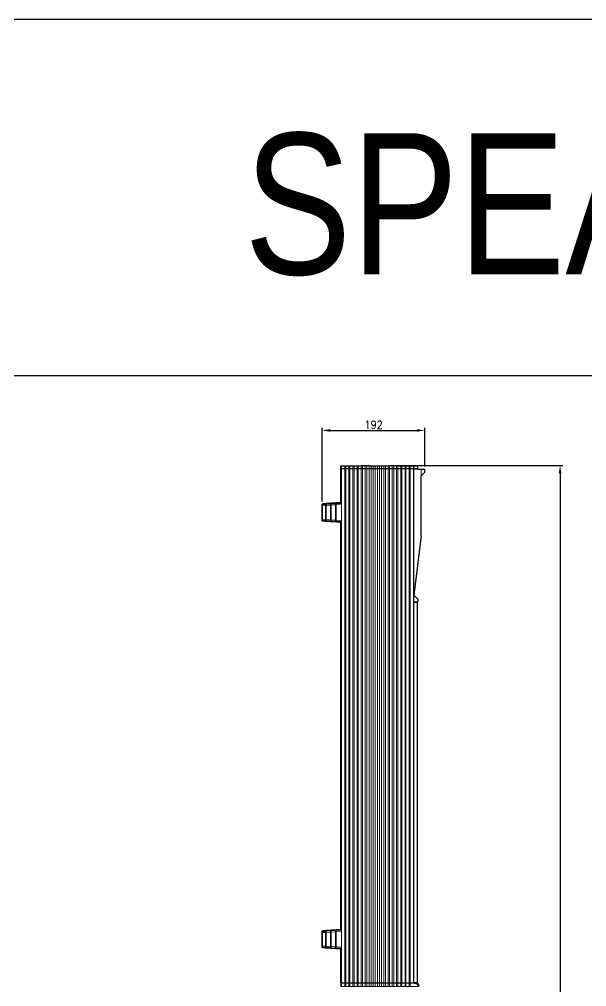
# Model space of a CAD drawing. Header units: millimetres. Extents: x 208114 to 212367, y 170574 to 176275.
# Drawn here: x 209177 to 210241, y 174462 to 176275 of the extents above; entities that cross this region are included whole.
import ezdxf

# ---------------------------------------------------------------- set-up
doc = ezdxf.new("R2010")
doc.units = ezdxf.units.MM
doc.header["$LTSCALE"] = 10
doc.header["$PDMODE"] = 3
doc.header["$PDSIZE"] = 10
doc.linetypes.add('DASH_CENTER', pattern=[36, 24, -3, 6, -3])
for name, color, linetype in [('1', 7, 'DASH_CENTER'), ('3', 3, 'Continuous'), ('4', 4, 'Continuous')]:
    doc.layers.add(name, color=color, linetype=linetype)
doc.layers.add('标注', color=251, linetype='Continuous', lineweight=9)
doc.styles.add('ROMANS', font='romans.shx', dxfattribs={"width": 0.9, "bigfont": 'whgtxt.shx'})
doc.styles.add('SIMPLEX', font='simplex.shx', dxfattribs={"width": 0.85})
doc.dimstyles.new('아름텍', dxfattribs={"dimscale": 5, "dimtxt": 3, "dimasz": 3, "dimexe": 1, "dimexo": 1, "dimtad": 1, "dimdec": 0, "dimdsep": 46, "dimtxsty": 'ROMANS', "dimcen": 0, "dimclrd": 254, "dimclre": 254, "dimclrt": 9, "dimadec": 0, "dimazin": 0, "dimtfac": 1, "dimtdec": 0, "dimtmove": 0, "dimatfit": 3, "dimfxl": 2, "dimarcsym": 0})

# ---------------------------------------------------------------- blocks, each defined once
blk = doc.blocks.new('*D4')
at = {"layer": '3', "color": 254, "lineweight": -2, "transparency": 16777216}
for p, q in [((209745.2, 175371.5), (209745.2, 175509.8)), ((209760.2, 175504.8), (209922.5, 175504.8)), ((209937.5, 175437.5), (209937.5, 175509.8))]:
    blk.add_line(p, q, dxfattribs=at)
at = {"layer": '3', "color": 254, "transparency": 16777216}
for points in [[(209760.2, 175507.3), (209760.2, 175502.3), (209745.2, 175504.8)], [(209922.5, 175507.3), (209922.5, 175502.3), (209937.5, 175504.8)]]:
    blk.add_solid(points, dxfattribs=at)
at = {"layer": 'Defpoints', "color": 0, "transparency": 16777216}
for p in [(209937.5, 175504.8), (209937.5, 175432.5), (209745.2, 175366.5)]:
    blk.add_point(p, dxfattribs=at)
at = {"layer": '3', "color": 9, "transparency": 16777216, "insert": (209841.3, 175515.5), "char_height": 15, "attachment_point": 5, "style": 'ROMANS'}
blk.add_mtext('192', dxfattribs=at)
blk = doc.blocks.new('*D5')
at = {"layer": '3', "color": 254, "lineweight": -2, "transparency": 16777216}
for p, q in [((209886.7, 175439.2), (210195.8, 175439.2)), ((210190.8, 175424.2), (210190.8, 173273.8)), ((210022.3, 173258.8), (210195.8, 173258.8))]:
    blk.add_line(p, q, dxfattribs=at)
at = {"layer": '3', "color": 254, "transparency": 16777216}
for points in [[(210188.3, 175424.2), (210193.3, 175424.2), (210190.8, 175439.2)], [(210188.3, 173273.8), (210193.3, 173273.8), (210190.8, 173258.8)]]:
    blk.add_solid(points, dxfattribs=at)
at = {"layer": 'Defpoints', "color": 0, "transparency": 16777216}
for p in [(209881.7, 175439.2), (210017.3, 173258.8), (210190.8, 173258.8)]:
    blk.add_point(p, dxfattribs=at)
at = {"layer": '3', "color": 9, "transparency": 16777216, "insert": (210180.1, 174349), "char_height": 15, "attachment_point": 5, "rotation": 90, "style": 'ROMANS'}
blk.add_mtext('2180', dxfattribs=at)

msp = doc.modelspace()

# ---------------------------------------------------------------- linework, layer by layer
for p, q in [((209780.2, 175433.2), (209780.2, 175438.2)), ((209780.2, 175438.2), (209812.7, 175438.2)), ((209780.2, 175369), (209780.2, 175432.7)), ((209817.9, 175439.2), (209831.7, 175439.2)), ((209833.9, 175438.2), (209831.7, 175439.2)), ((209833.9, 175438.2), (209868.4, 175438.2)), ((209868.4, 175438.2), (209871.2, 175439.2)), ((209871.2, 175439.2), (209881.7, 175439.2)), ((209871.2, 175439.2), (209871.4, 175439.2)), ((209886.3, 175438.2), (209881.7, 175439.2)), ((209886.3, 175438.2), (209924.4, 175438.2)), ((209924.4, 175432.5), (209924.4, 175438.2)), ((209924.4, 175432.5), (209937.5, 175432.5)), ((209930.7, 175419.7), (209937.5, 175426.5)), ((209937.5, 175426.5), (209937.5, 175432.5)), ((209930.7, 175307.5), (209930.7, 175419.7)), ((209745.2, 175335.5), (209745.2, 175366.5)), ((209751.4, 175367), (209745.6, 175367)), ((209751.4, 175367), (209752.5, 175367.6)), ((209760.7, 175367.7), (209752.5, 175367.6)), ((209752.5, 175367.6), (209752.5, 175367.6)), ((209760.7, 175367.7), (209761.7, 175368.3)), ((209760.7, 175367.7), (209760.7, 175367.7)), ((209761.7, 175368.3), (209761.7, 175368.3)), ((209770.2, 175368.3), (209761.7, 175368.3)), ((209771.2, 175368.9), (209770.2, 175368.3)), ((209781.2, 175369), (209771.2, 175368.9)), ((209751.4, 175335), (209745.6, 175335)), ((209751.4, 175335), (209752.5, 175334.3)), ((209760.7, 175334.3), (209752.5, 175334.3)), ((209760.7, 175337.3), (209761.6, 175337.3)), ((209760.7, 175334.3), (209761.7, 175333.7)), ((209770.2, 175333.6), (209761.7, 175333.7)), ((209761.7, 175333.7), (209761.7, 175333.7)), ((209770.2, 175333.6), (209770.2, 175333.7)), ((209771.2, 175333), (209770.2, 175333.6)), ((209781.2, 175333), (209771.2, 175333)), ((209780.2, 174569), (209780.2, 175333)), ((209930.7, 175307.5), (209916.9, 175196.1)), ((209924.3, 175188.7), (209916.9, 175196.1)), ((209923.7, 174470), (209923.7, 175182.5)), ((209924.3, 175188.7), (209924.3, 175183.3)), ((209745.2, 174535.5), (209745.2, 174566.5)), ((209751.4, 174567), (209745.6, 174567)), ((209751.4, 174567), (209752.5, 174567.6)), ((209760.7, 174567.7), (209752.5, 174567.6)), ((209752.5, 174567.6), (209752.5, 174567.6)), ((209760.7, 174567.7), (209761.7, 174568.3)), ((209760.7, 174567.7), (209760.7, 174567.7)), ((209761.7, 174568.3), (209761.7, 174568.3)), ((209770.2, 174568.3), (209761.7, 174568.3)), ((209771.2, 174568.9), (209770.2, 174568.3)), ((209781.2, 174569), (209771.2, 174568.9)), ((209760.7, 174537.3), (209761.6, 174537.3)), ((209751.4, 174535), (209745.6, 174535)), ((209751.4, 174535), (209752.5, 174534.3)), ((209760.7, 174534.3), (209752.5, 174534.3)), ((209760.7, 174534.3), (209761.7, 174533.7)), ((209770.2, 174533.6), (209761.7, 174533.7)), ((209761.7, 174533.7), (209761.7, 174533.7)), ((209770.2, 174533.6), (209770.2, 174533.7)), ((209771.2, 174533), (209770.2, 174533.6)), ((209781.2, 174533), (209771.2, 174533)), ((209780.2, 174469.3), (209780.2, 174533)), ((209780.2, 174468.8), (209780.2, 174462.3)), ((209924.4, 174468.8), (209925.2, 174466.3)), ((209925.2, 174466.3), (209925.2, 174462.3))]:
    msp.add_line(p, q)
for centre, start, end in [((209745.7, 175366.5), 90.3636, 180.0004), ((209745.7, 175335.5), 180, 269.6362), ((209745.7, 174566.5), 90.3636, 180.0004), ((209745.7, 174535.5), 180, 269.6362)]:
    msp.add_arc(centre, 0.5, start, end)
msp.add_open_spline([(209812.7, 175438.2), (209814.5, 175438.5), (209816.2, 175438.9), (209817.9, 175439.2)], degree=3)
at = {"layer": '4'}
for p, q in [((208114.3, 176275.3), (212366.8, 176275.3)), ((208114.3, 175607.5), (212366.8, 175607.5))]:
    msp.add_line(p, q, dxfattribs=at)
at = {"layer": '标注', "color": 0, "lineweight": 5}
for p, q in [((209780.2, 175433.2), (209924.4, 175433.2)), ((209780.2, 175432.7), (209916.9, 175432.7)), ((209781.2, 175433.2), (209781.2, 175438.2)), ((209781.2, 175432.7), (209781.2, 174469.3)), ((209782.4, 175433.2), (209782.4, 175432.7)), ((209787.4, 175433.2), (209787.4, 175438.2)), ((209787.4, 174469.3), (209787.4, 175432.7)), ((209787.7, 175433.2), (209787.7, 175432.7)), ((209789, 175433.2), (209789, 175438.2)), ((209789, 174469.3), (209789, 175432.7)), ((209795, 175433.2), (209795, 175438.2)), ((209795, 174469.3), (209795, 175432.7)), ((209796.9, 175433.2), (209796.9, 175438.2)), ((209796.9, 174469.3), (209796.9, 175432.7)), ((209802.6, 175433.2), (209802.6, 175438.2)), ((209802.6, 174469.3), (209802.6, 175432.7)), ((209804.8, 175433.2), (209804.8, 175438.2)), ((209804.8, 174469.3), (209804.8, 175432.7)), ((209810.1, 175433.2), (209810.1, 175432.7)), ((209810.3, 175433.2), (209810.3, 175438.2)), ((209810.3, 174469.3), (209810.3, 175432.7)), ((209812.7, 175433.2), (209812.7, 175438.2)), ((209812.7, 175433.2), (209812.7, 175432.7)), ((209812.7, 174469.3), (209812.7, 175432.7)), ((209817.9, 175439.2), (209817.9, 175433.2)), ((209817.9, 175433.2), (209817.9, 175432.7)), ((209817.9, 174469.3), (209817.9, 175432.7)), ((209820.7, 175433.2), (209820.7, 175438.2)), ((209820.7, 175438.2), (209833.9, 175438.2)), ((209820.7, 175433.2), (209820.7, 175432.7)), ((209820.7, 174469.3), (209820.7, 175432.7)), ((209825.5, 175433.2), (209825.5, 175438.2)), ((209825.5, 174469.3), (209825.5, 175432.7)), ((209825.7, 175433.2), (209825.7, 175432.7)), ((209828.6, 175433.2), (209828.6, 175438.2)), ((209828.6, 174469.3), (209828.6, 175432.7)), ((209833.2, 175433.2), (209833.2, 175438.2)), ((209833.2, 174469.3), (209833.2, 175432.7)), ((209836.6, 175433.2), (209836.6, 175438.2)), ((209836.6, 174469.3), (209836.6, 175432.7)), ((209840.8, 175433.2), (209840.8, 175438.2)), ((209840.8, 174469.3), (209840.8, 175432.7)), ((209844.5, 175433.2), (209844.5, 175438.2)), ((209844.5, 174469.3), (209844.5, 175432.7)), ((209848.5, 175433.2), (209848.5, 175438.2)), ((209848.5, 174469.3), (209848.5, 175432.7)), ((209852.5, 175433.2), (209852.5, 175438.2)), ((209852.5, 174469.3), (209852.5, 175432.7)), ((209856.1, 175433.2), (209856.1, 175438.2)), ((209856.1, 174469.3), (209856.1, 175432.7)), ((209860.4, 175433.2), (209860.4, 175438.2)), ((209860.4, 174469.3), (209860.4, 175432.7)), ((209863.7, 175433.2), (209863.7, 175432.7)), ((209863.8, 175433.2), (209863.8, 175438.2)), ((209863.8, 174469.3), (209863.8, 175432.7)), ((209868.4, 175433.2), (209868.4, 175438.2)), ((209868.4, 174469.3), (209868.4, 175432.7)), ((209868.5, 175433.2), (209868.5, 175432.7)), ((209871.4, 175439.2), (209871.4, 175433.2)), ((209871.4, 174469.3), (209871.4, 175432.7)), ((209871.5, 175433.2), (209871.5, 175432.7)), ((209876.4, 175433.2), (209876.4, 175438.2)), ((209876.4, 175438.2), (209886.3, 175438.2)), ((209876.4, 174469.3), (209876.4, 175432.7)), ((209876.5, 175433.2), (209876.5, 175432.7)), ((209879.1, 175433.2), (209879.1, 175438.2)), ((209879.1, 174469.3), (209879.1, 175432.7)), ((209879.3, 175433.2), (209879.3, 175432.7)), ((209884.3, 175433.2), (209884.3, 175438.2)), ((209884.3, 174469.3), (209884.3, 175432.7)), ((209886.7, 175433.2), (209886.7, 175438.2)), ((209886.7, 174469.3), (209886.7, 175432.7)), ((209892.3, 175433.2), (209892.3, 175438.2)), ((209892.3, 174469.3), (209892.3, 175432.7)), ((209894.4, 175433.2), (209894.4, 175438.2)), ((209894.4, 174469.3), (209894.4, 175432.7)), ((209897, 175433.2), (209897, 175432.7)), ((209900.2, 175433.2), (209900.2, 175438.2)), ((209900.2, 174469.3), (209900.2, 175432.7)), ((209902, 175433.2), (209902, 175438.2)), ((209902, 174469.3), (209902, 175432.7)), ((209907.5, 175433.2), (209907.5, 175432.7)), ((209908.2, 175433.2), (209908.2, 175438.2)), ((209908.2, 174469.3), (209908.2, 175432.7)), ((209909.7, 175433.2), (209909.7, 175438.2)), ((209909.7, 174469.3), (209909.7, 175432.7)), ((209916.2, 175433.2), (209916.2, 175438.2)), ((209916.2, 175432.7), (209916.2, 174469.3)), ((209916.9, 175433.2), (209916.9, 175438.2)), ((209916.9, 174469.3), (209916.9, 175432.7)), ((209916.9, 175432.5), (209924.4, 175432.5)), ((209930.7, 175419.7), (209930.7, 175432.5)), ((209751.4, 175365.9), (209745.6, 175365.5)), ((209745.6, 175363.5), (209745.6, 175365.5)), ((209751.4, 175364), (209745.6, 175363.5)), ((209751.4, 175366), (209751.4, 175367)), ((209751.4, 175366), (209752.4, 175366.2)), ((209751.4, 175336), (209751.4, 175365.9)), ((209751.4, 175364), (209752.4, 175364.1)), ((209760.7, 175366.6), (209752.4, 175366.2)), ((209760.7, 175364.7), (209752.4, 175364.1)), ((209760.7, 175366.6), (209760.7, 175367.7)), ((209760.7, 175366.6), (209761.6, 175366.9)), ((209760.7, 175335.4), (209760.7, 175366.6)), ((209760.7, 175364.7), (209761.6, 175364.7)), ((209770.2, 175367.3), (209761.6, 175366.9)), ((209770.2, 175365.3), (209761.6, 175364.7)), ((209770.2, 175367.3), (209771.2, 175367.7)), ((209770.2, 175334.7), (209770.2, 175365.3)), ((209781.2, 175368.1), (209771.2, 175367.7)), ((209781.2, 175365.9), (209771.2, 175365.3)), ((209745.6, 175336.5), (209745.6, 175338.5)), ((209751.4, 175338), (209745.6, 175338.5)), ((209751.4, 175336), (209745.6, 175336.5)), ((209751.4, 175338), (209752.4, 175337.9)), ((209751.4, 175336), (209752.4, 175335.8)), ((209760.7, 175337.3), (209752.4, 175337.9)), ((209760.7, 175335.4), (209752.4, 175335.8)), ((209760.7, 175334.3), (209760.7, 175335.4)), ((209760.7, 175335.4), (209761.6, 175335.1)), ((209770.2, 175336.7), (209761.6, 175337.3)), ((209770.2, 175334.7), (209761.6, 175335.1)), ((209770.2, 175334.7), (209771.2, 175334.3)), ((209781.2, 175336.1), (209771.2, 175336.6)), ((209781.2, 175333.9), (209771.2, 175334.3)), ((209924.3, 175183.3), (209916.9, 175183.3)), ((209916.9, 175182.5), (209923.7, 175182.5)), ((209922.9, 175183.3), (209922.9, 175182.5)), ((209751.4, 174565.9), (209745.6, 174565.5)), ((209745.6, 174563.5), (209745.6, 174565.5)), ((209751.4, 174564), (209745.6, 174563.5)), ((209751.4, 174566), (209751.4, 174567)), ((209751.4, 174566), (209752.4, 174566.2)), ((209751.4, 174536), (209751.4, 174565.9)), ((209751.4, 174564), (209752.4, 174564.1)), ((209760.7, 174566.6), (209752.4, 174566.2)), ((209760.7, 174564.7), (209752.4, 174564.1)), ((209760.7, 174534.3), (209760.7, 174567.7)), ((209760.7, 174566.6), (209761.6, 174566.9)), ((209760.7, 174564.7), (209761.6, 174564.7)), ((209770.2, 174567.3), (209761.6, 174566.9)), ((209770.2, 174565.3), (209761.6, 174564.7)), ((209770.2, 174567.3), (209771.2, 174567.7)), ((209770.2, 174534.7), (209770.2, 174565.3)), ((209781.2, 174568.1), (209771.2, 174567.7)), ((209781.2, 174565.9), (209771.2, 174565.3)), ((209745.6, 174536.5), (209745.6, 174538.5)), ((209751.4, 174538), (209745.6, 174538.5)), ((209751.4, 174536), (209745.6, 174536.5)), ((209751.4, 174538), (209752.4, 174537.9)), ((209751.4, 174536), (209752.4, 174535.8)), ((209760.7, 174537.3), (209752.4, 174537.9)), ((209770.2, 174536.7), (209761.6, 174537.3)), ((209781.2, 174536.1), (209771.2, 174536.6)), ((209760.7, 174535.4), (209752.4, 174535.8)), ((209760.7, 174535.4), (209761.6, 174535.1)), ((209770.2, 174534.7), (209761.6, 174535.1)), ((209770.2, 174534.7), (209771.2, 174534.3)), ((209781.2, 174533.9), (209771.2, 174534.3)), ((209780.2, 174469.3), (209916.9, 174469.3)), ((209780.2, 174468.8), (209924.4, 174468.8)), ((209781.2, 174468.8), (209781.2, 174462.3)), ((209782.4, 174469.3), (209782.4, 174468.8)), ((209787.4, 174468.8), (209787.4, 174462.3)), ((209787.7, 174469.3), (209787.7, 174468.8)), ((209789, 174468.8), (209789, 174462.3)), ((209795, 174468.8), (209795, 174462.3)), ((209796.9, 174468.8), (209796.9, 174462.3)), ((209802.6, 174468.8), (209802.6, 174462.3)), ((209804.8, 174468.8), (209804.8, 174462.3)), ((209810.1, 174469.3), (209810.1, 174468.8)), ((209810.3, 174468.8), (209810.3, 174462.3)), ((209812.7, 174469.3), (209812.7, 174468.8)), ((209812.7, 174468.8), (209812.7, 174462.3)), ((209817.9, 174469.3), (209817.9, 174468.8)), ((209817.9, 174468.8), (209817.9, 174462.3)), ((209820.7, 174469.3), (209820.7, 174468.8)), ((209820.7, 174468.8), (209820.7, 174462.3)), ((209825.5, 174468.8), (209825.5, 174462.3)), ((209825.7, 174469.3), (209825.7, 174468.8)), ((209828.6, 174468.8), (209828.6, 174462.3)), ((209833.2, 174468.8), (209833.2, 174462.3)), ((209836.6, 174468.8), (209836.6, 174462.3)), ((209840.8, 174468.8), (209840.8, 174462.3)), ((209844.5, 174468.8), (209844.5, 174462.3)), ((209848.5, 174468.8), (209848.5, 174462.3)), ((209852.5, 174468.8), (209852.5, 174462.3)), ((209856.1, 174468.8), (209856.1, 174462.3)), ((209860.4, 174468.8), (209860.4, 174462.3)), ((209863.7, 174469.3), (209863.7, 174468.8)), ((209863.8, 174468.8), (209863.8, 174462.3)), ((209868.4, 174468.8), (209868.4, 174462.3)), ((209868.5, 174469.3), (209868.5, 174468.8)), ((209871.4, 174468.8), (209871.4, 174462.3)), ((209871.5, 174469.3), (209871.5, 174468.8)), ((209876.4, 174468.8), (209876.4, 174462.3)), ((209876.5, 174469.3), (209876.5, 174468.8)), ((209879.1, 174468.8), (209879.1, 174462.3)), ((209879.3, 174469.3), (209879.3, 174468.8)), ((209884.3, 174468.8), (209884.3, 174462.3)), ((209886.7, 174468.8), (209886.7, 174462.3)), ((209892.3, 174468.8), (209892.3, 174462.3)), ((209894.4, 174468.8), (209894.4, 174462.3)), ((209897, 174469.3), (209897, 174468.8)), ((209900.2, 174468.8), (209900.2, 174462.3)), ((209902, 174468.8), (209902, 174462.3)), ((209907.5, 174469.3), (209907.5, 174468.8)), ((209908.2, 174468.8), (209908.2, 174462.3)), ((209909.7, 174468.8), (209909.7, 174462.3)), ((209924.4, 174466.3), (209916.2, 174468.8)), ((209916.3, 174468.8), (209916.3, 174469.3)), ((209916.9, 174470), (209923.7, 174470)), ((209925.2, 174466.3), (209916.9, 174468.8)), ((209922.9, 174468.8), (209922.9, 174470)), ((209924.4, 174466.3), (209925.2, 174466.3)), ((209924.4, 174466.3), (209924.4, 174462.3)), ((209780.2, 174462.3), (209925.2, 174462.3)), ((209786.2, 174461.8), (209786.2, 174462.3)), ((209794.2, 174461.8), (209794.2, 174462.3)), ((209836.2, 174461.8), (209836.2, 174462.3)), ((209852.2, 174461.8), (209852.2, 174462.3)), ((209893.2, 174461.8), (209893.2, 174462.3)), ((209901.2, 174461.8), (209901.2, 174462.3))]:
    msp.add_line(p, q, dxfattribs=at)
for centre, radius, start, end in [((209598.7, 174821.7), 655.2, 70.1997, 70.4595), ((207464.6, 175351), 2281.1, 359.6852, 0.3148), ((209881, 175365.1), 128.5, 179.5152, 180.4594), ((207050.1, 175351), 2702.4, 359.7227, 0.2773), ((209880.7, 175366), 119.1, 179.5337, 180.594), ((206411.5, 175351), 3350.1, 359.7652, 0.2347), ((205170, 175351), 4601.2, 359.8213, 0.1787), ((209881.2, 175336.9), 128.7, 179.5416, 180.4827), ((209873.4, 175336), 111.8, 179.3732, 180.5007), ((207464.6, 174551), 2281.1, 359.6852, 0.3148), ((209881, 174565.1), 128.5, 179.5152, 180.4594), ((207050.1, 174551), 2702.4, 359.7227, 0.2773), ((209880.7, 174566), 119.1, 179.5337, 180.594), ((206411.5, 174551), 3350.1, 359.7652, 0.2347), ((205170, 174551), 4601.2, 359.8213, 0.1787), ((209881.2, 174536.9), 128.7, 179.5416, 180.4827), ((209873.4, 174536), 111.8, 179.3732, 180.5007)]:
    msp.add_arc(centre, radius, start, end, dxfattribs=at)
for points in [[(209871.4, 175439.2), (209873.1, 175438.8), (209874.7, 175438.5), (209876.4, 175438.2)], [(209771.2, 175365.3), (209770.9, 175365.3), (209770.6, 175365.3), (209770.2, 175365.3)], [(209771.2, 175336.6), (209770.9, 175336.6), (209770.6, 175336.6), (209770.2, 175336.7)], [(209771.2, 174565.3), (209770.9, 174565.3), (209770.6, 174565.3), (209770.2, 174565.3)], [(209771.2, 174536.6), (209770.9, 174536.6), (209770.6, 174536.6), (209770.2, 174536.7)], [(209914.2, 174469.3), (209914.1, 174469), (209913.7, 174468.8), (209913.4, 174468.8)]]:
    msp.add_open_spline(points, degree=3, dxfattribs=at)
for points, knots in [([(209745.2, 175365.4), (209745.2, 175365.4), (209745.4, 175365.5), (209745.5, 175365.5), (209745.6, 175365.5)], [0, 0, 0, 0, 0.324852, 1, 1, 1, 1]), ([(209745.2, 175363.4), (209745.2, 175363.5), (209745.4, 175363.5), (209745.5, 175363.5), (209745.6, 175363.5)], [0, 0, 0, 0, 0.313475, 1, 1, 1, 1]), ([(209745.6, 175365.5), (209745.6, 175365.7), (209745.6, 175366.1), (209745.6, 175366.5), (209745.6, 175366.8), (209745.6, 175366.9), (209745.6, 175367), (209745.6, 175367)], [0, 0, 0, 0, 0.398656, 0.718411, 0.925766, 0.980009, 1, 1, 1, 1]), ([(209752.4, 175366.2), (209752.4, 175366.4), (209752.5, 175366.7), (209752.4, 175367.2), (209752.5, 175367.4), (209752.5, 175367.6), (209752.5, 175367.6)], [0, 0, 0, 0, 0.400463, 0.716432, 0.921864, 1, 1, 1, 1]), ([(209761.6, 175366.9), (209761.6, 175367.1), (209761.6, 175367.4), (209761.6, 175367.9), (209761.7, 175368.1), (209761.6, 175368.3), (209761.7, 175368.3)], [0, 0, 0, 0, 0.406897, 0.72177, 0.923787, 1, 1, 1, 1]), ([(209770.2, 175367.3), (209770.2, 175367.5), (209770.2, 175367.8), (209770.3, 175368.1), (209770.2, 175368.3)], [0, 0, 0, 0, 0.417177, 1, 1, 1, 1]), ([(209770.2, 175365.3), (209770.2, 175365.5), (209770.2, 175366.2), (209770.3, 175366.8), (209770.2, 175367.3)], [0, 0, 0, 0, 0.267487, 1, 1, 1, 1]), ([(209771.2, 175367.7), (209771.2, 175367.9), (209771.2, 175368.2), (209771.2, 175368.6), (209771.2, 175368.8), (209771.2, 175368.9), (209771.2, 175368.9)], [0, 0, 0, 0, 0.412879, 0.727226, 0.926338, 1, 1, 1, 1]), ([(209771.2, 175365.3), (209771.2, 175365.6), (209771.2, 175366.3), (209771.2, 175367.1), (209771.2, 175367.7)], [0, 0, 0, 0, 0.267477, 1, 1, 1, 1]), ([(209745.2, 175338.6), (209745.2, 175338.5), (209745.4, 175338.5), (209745.5, 175338.5), (209745.6, 175338.5)], [0, 0, 0, 0, 0.313466, 1, 1, 1, 1]), ([(209745.2, 175336.6), (209745.2, 175336.6), (209745.4, 175336.5), (209745.5, 175336.5), (209745.6, 175336.5)], [0, 0, 0, 0, 0.325483, 1, 1, 1, 1]), ([(209745.6, 175335), (209745.6, 175335), (209745.6, 175335), (209745.6, 175335.2), (209745.6, 175335.5), (209745.6, 175335.9), (209745.6, 175336.3), (209745.6, 175336.5)], [0, 0, 0, 0, 0.020017, 0.074326, 0.281843, 0.601581, 1, 1, 1, 1]), ([(209751.4, 175335), (209751.5, 175335), (209751.4, 175335), (209751.5, 175335), (209751.4, 175335.1), (209751.5, 175335.3), (209751.4, 175335.6), (209751.4, 175335.9), (209751.4, 175336)], [0, 0, 0, 0, 0.01853, 0.071681, 0.157923, 0.275591, 0.594122, 1, 1, 1, 1]), ([(209752.5, 175334.3), (209752.5, 175334.4), (209752.5, 175334.5), (209752.4, 175334.8), (209752.5, 175335.3), (209752.4, 175335.6), (209752.4, 175335.8)], [0, 0, 0, 0, 0.084792, 0.292132, 0.605537, 1, 1, 1, 1]), ([(209761.7, 175333.7), (209761.6, 175333.7), (209761.7, 175333.9), (209761.6, 175334.1), (209761.6, 175334.6), (209761.6, 175334.9), (209761.6, 175335.1)], [0, 0, 0, 0, 0.076316, 0.278367, 0.593197, 1, 1, 1, 1]), ([(209770.2, 175333.7), (209770.2, 175333.7), (209770.2, 175334.1), (209770.2, 175334.4), (209770.2, 175334.7)], [0, 0, 0, 0, 0.137842, 1, 1, 1, 1]), ([(209771.2, 175334.3), (209771.2, 175334.5), (209771.2, 175335.3), (209771.2, 175336), (209771.2, 175336.6)], [0, 0, 0, 0, 0.226925, 1, 1, 1, 1]), ([(209771.2, 175333), (209771.2, 175333.1), (209771.2, 175333.2), (209771.2, 175333.4), (209771.2, 175333.8), (209771.2, 175334.1), (209771.2, 175334.3)], [0, 0, 0, 0, 0.073841, 0.272965, 0.58726, 1, 1, 1, 1]), ([(209745.2, 174565.4), (209745.2, 174565.4), (209745.4, 174565.5), (209745.5, 174565.5), (209745.6, 174565.5)], [0, 0, 0, 0, 0.324852, 1, 1, 1, 1]), ([(209745.2, 174563.4), (209745.2, 174563.5), (209745.4, 174563.5), (209745.5, 174563.5), (209745.6, 174563.5)], [0, 0, 0, 0, 0.313475, 1, 1, 1, 1]), ([(209745.6, 174565.5), (209745.6, 174565.7), (209745.6, 174566.1), (209745.6, 174566.5), (209745.6, 174566.8), (209745.6, 174566.9), (209745.6, 174567), (209745.6, 174567)], [0, 0, 0, 0, 0.398656, 0.718411, 0.925766, 0.980009, 1, 1, 1, 1]), ([(209752.4, 174566.2), (209752.4, 174566.4), (209752.5, 174566.7), (209752.4, 174567.2), (209752.5, 174567.4), (209752.5, 174567.6), (209752.5, 174567.6)], [0, 0, 0, 0, 0.400463, 0.716432, 0.921864, 1, 1, 1, 1]), ([(209761.6, 174566.9), (209761.6, 174567.1), (209761.6, 174567.4), (209761.6, 174567.9), (209761.7, 174568.1), (209761.6, 174568.3), (209761.7, 174568.3)], [0, 0, 0, 0, 0.406897, 0.72177, 0.923787, 1, 1, 1, 1]), ([(209770.2, 174567.3), (209770.2, 174567.5), (209770.2, 174567.8), (209770.3, 174568.1), (209770.2, 174568.3)], [0, 0, 0, 0, 0.417177, 1, 1, 1, 1]), ([(209770.2, 174565.3), (209770.2, 174565.5), (209770.2, 174566.2), (209770.3, 174566.8), (209770.2, 174567.3)], [0, 0, 0, 0, 0.267487, 1, 1, 1, 1]), ([(209771.2, 174567.7), (209771.2, 174567.9), (209771.2, 174568.2), (209771.2, 174568.6), (209771.2, 174568.8), (209771.2, 174568.9), (209771.2, 174568.9)], [0, 0, 0, 0, 0.412879, 0.727226, 0.926338, 1, 1, 1, 1]), ([(209771.2, 174565.3), (209771.2, 174565.6), (209771.2, 174566.3), (209771.2, 174567.1), (209771.2, 174567.7)], [0, 0, 0, 0, 0.267477, 1, 1, 1, 1]), ([(209745.2, 174538.6), (209745.2, 174538.5), (209745.4, 174538.5), (209745.5, 174538.5), (209745.6, 174538.5)], [0, 0, 0, 0, 0.313466, 1, 1, 1, 1]), ([(209745.2, 174536.6), (209745.2, 174536.6), (209745.4, 174536.5), (209745.5, 174536.5), (209745.6, 174536.5)], [0, 0, 0, 0, 0.325483, 1, 1, 1, 1]), ([(209745.6, 174535), (209745.6, 174535), (209745.6, 174535), (209745.6, 174535.2), (209745.6, 174535.5), (209745.6, 174535.9), (209745.6, 174536.3), (209745.6, 174536.5)], [0, 0, 0, 0, 0.020017, 0.074326, 0.281843, 0.601581, 1, 1, 1, 1]), ([(209751.4, 174535), (209751.5, 174535), (209751.4, 174535), (209751.5, 174535), (209751.4, 174535.1), (209751.5, 174535.3), (209751.4, 174535.6), (209751.4, 174535.9), (209751.4, 174536)], [0, 0, 0, 0, 0.01853, 0.071681, 0.157923, 0.275591, 0.594122, 1, 1, 1, 1]), ([(209771.2, 174534.3), (209771.2, 174534.5), (209771.2, 174535.3), (209771.2, 174536), (209771.2, 174536.6)], [0, 0, 0, 0, 0.226925, 1, 1, 1, 1]), ([(209752.5, 174534.3), (209752.5, 174534.4), (209752.5, 174534.5), (209752.4, 174534.8), (209752.5, 174535.3), (209752.4, 174535.6), (209752.4, 174535.8)], [0, 0, 0, 0, 0.084792, 0.292132, 0.605537, 1, 1, 1, 1]), ([(209761.7, 174533.7), (209761.6, 174533.7), (209761.7, 174533.9), (209761.6, 174534.1), (209761.6, 174534.6), (209761.6, 174534.9), (209761.6, 174535.1)], [0, 0, 0, 0, 0.076316, 0.278367, 0.593197, 1, 1, 1, 1]), ([(209770.2, 174533.7), (209770.2, 174533.7), (209770.2, 174534.1), (209770.2, 174534.4), (209770.2, 174534.7)], [0, 0, 0, 0, 0.137842, 1, 1, 1, 1]), ([(209771.2, 174533), (209771.2, 174533.1), (209771.2, 174533.2), (209771.2, 174533.4), (209771.2, 174533.8), (209771.2, 174534.1), (209771.2, 174534.3)], [0, 0, 0, 0, 0.073841, 0.272965, 0.58726, 1, 1, 1, 1])]:
    msp.add_open_spline(points, degree=3, knots=knots, dxfattribs=at)

# ---------------------------------------------------------------- texts
at = {"layer": '1', "insert": (209598.9, 176061.9), "char_height": 264.6, "attachment_point": 1, "style": 'SIMPLEX'}
msp.add_mtext_dynamic_manual_height_columns('{\\fSitka Text|b0|i0|c129|p2;\\C0;SPEAKER}', width=318.317, gutter_width=50, heights=[0], dxfattribs=at)

# ---------------------------------------------------------------- dimensions: what is measured, and where the dimension line sits
at = {"layer": '3'}
dim = msp.add_linear_dim(base=(209937.5, 175504.8), p1=(209745.2, 175366.5), p2=(209937.5, 175432.5), dimstyle='아름텍', override={"dimtofl": 0}, dxfattribs=at)
dim.commit()
dim.dimension.update_dxf_attribs({"geometry": '*D4', "text_midpoint": (209841.3, 175515.5)})
dim = msp.add_linear_dim(base=(210190.8, 173258.8), p1=(209881.7, 175439.2), p2=(210017.3, 173258.8), angle=90, dimstyle='아름텍', override={"dimtofl": 0}, dxfattribs=at)
dim.commit()
dim.dimension.update_dxf_attribs({"geometry": '*D5', "text_midpoint": (210180.1, 174349)})

doc.saveas('drawing.dxf')
